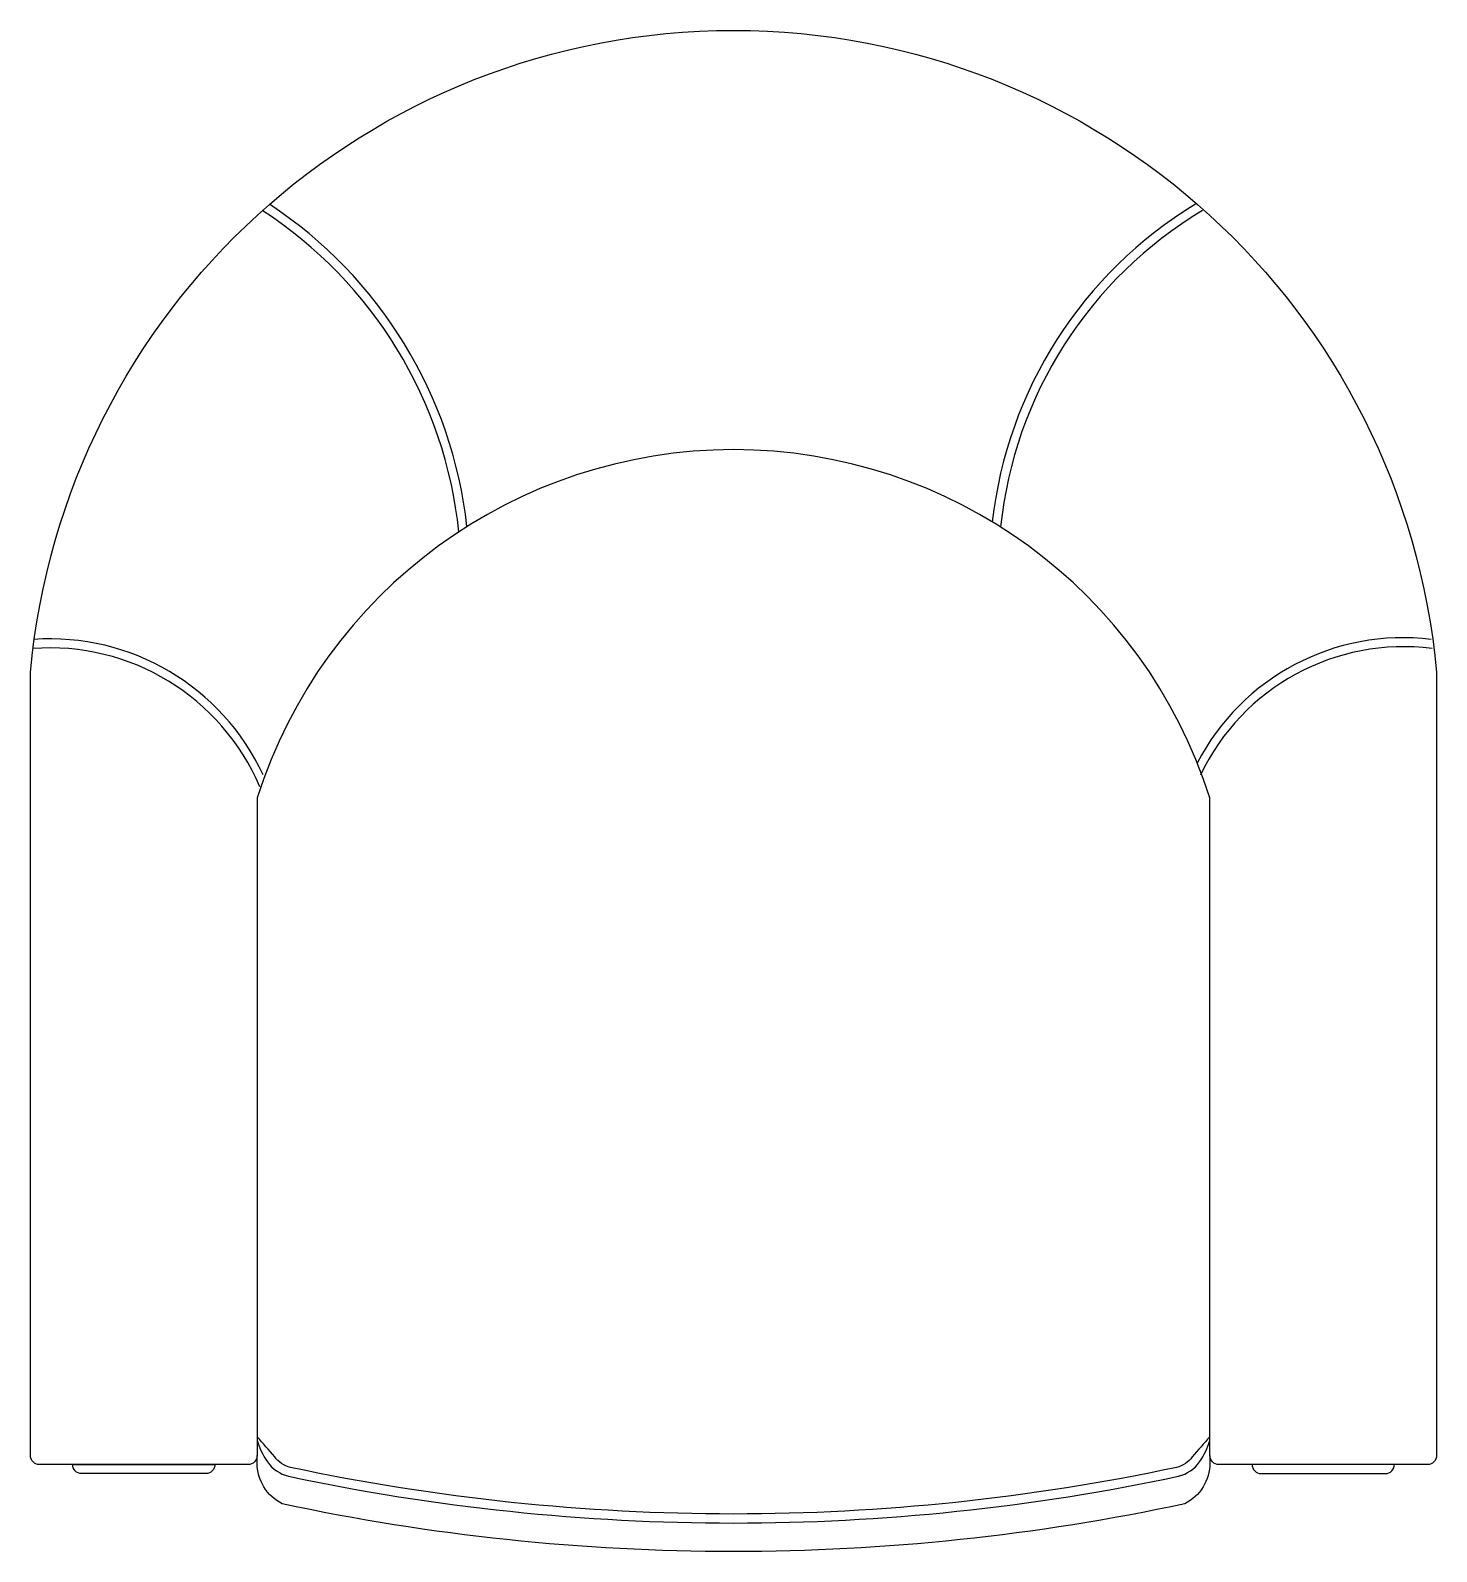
# Model space of a CAD drawing. Header units: millimetres. Extents: x -39.1 to 39.1, y -84.5 to 0.
import ezdxf

# ---------------------------------------------------------------- set-up
doc = ezdxf.new("R2010")
doc.units = ezdxf.units.MM

msp = doc.modelspace()

# ---------------------------------------------------------------- linework, layer by layer
for points in [[(26.466, -42.627, 0.730636), (-26.466, -42.627), (-26.466, -79.173, -0.414214), (-26.966, -79.673), (-38.563, -79.673, -0.414214), (-39.063, -79.173), (-39.063, -35.673, -0.913216), (39.063, -35.673, -0.400736), (39.063, -35.673), (39.063, -79.173, -0.414214), (38.563, -79.673), (26.966, -79.673, -0.414214), (26.466, -79.173), (26.466, -42.627, 0.338164)], [(-36.218, -80.173, -0.414214), (-36.718, -79.673), (-36.718, -79.673), (-28.811, -79.673, -0.414214), (-29.311, -80.173)], [(36.218, -80.173, 0.414214), (36.718, -79.673), (36.718, -79.673), (28.811, -79.673, 0.414214), (29.311, -80.173)]]:
    msp.add_lwpolyline(points, format="xyb", close=True)
at = {"color": 13}
for points in [[(26.466, -78.127, -0.003013), (25.487, -79.239, -0.182043), (24.613, -79.833, -0.105162), (-24.613, -79.833, -0.060627), (-24.613, -79.833, -0.182043), (-25.487, -79.239, -0.003013), (-26.466, -78.127)], [(-26.466, -78.341, 0.083171), (-25.896, -79.527, 0.182043), (-24.73, -80.319, 0.105233), (24.73, -80.319, 0.060623), (24.73, -80.319, 0.182043), (25.896, -79.527, 0.083171), (26.466, -78.341)]]:
    msp.add_lwpolyline(points, format="xyb", dxfattribs=at)
msp.add_lwpolyline([(26.466, -79.173), (26.466, -79.578, -0.282093), (25.068, -81.858, -0.060583), (25.068, -81.858, -0.105697), (-25.068, -81.858, -0.282093), (-26.466, -79.578), (-26.466, -79.173)], format="xyb")
for centre, radius, start, end in [((-39.389, -30.351), 24.256, 5.90085, 57.02756), ((-39.373, -30.302), 24.716, 6.35506, 56.65183), ((37.991, -29.97), 23.762, 121.25123, 173.55101), ((38.026, -30.018), 23.317, 120.85875, 174.00523), ((-37.962, -46.833), 13.031, 24.83318, 94.04067), ((37.195, -46.602), 12.862, 83.02206, 152.69576), ((-37.972, -46.956), 12.652, 22.92477, 94.38992), ((37.22, -46.713), 12.475, 82.64501, 154.63375)]:
    msp.add_arc(centre, radius, start, end, dxfattribs=at)

doc.saveas('drawing.dxf')
